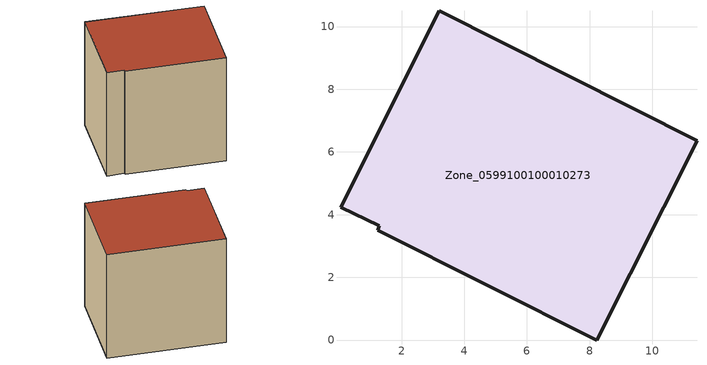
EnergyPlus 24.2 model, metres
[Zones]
Zone_0599100100010273
 floor ground (C_G): 1.25,3.51 1.29,3.64 0.05,4.24 3.2,10.5 11.42,6.36 8.23,0 z0
 wall outside (C_F): 8.23,0 11.42,6.36 3.2,10.5 0.05,4.24 1.29,3.64 1.25,3.51 8.23,0 z0:9.38
 roof outside (C_R): 1.29,3.64 1.25,3.51 8.23,0 11.42,6.36 3.2,10.5 0.05,4.24 z9.38
[BUILDING]
Pand.0599100100010273: North Axis=0; Terrain=City; Loads Convergence Tolerance Value=0.04; Temperature Convergence Tolerance Value=0.4; Solar Distribution=FullExterior; Maximum Number of Warmup Days=25; Minimum Number of Warmup Days=1
[Site:Location]
Rotterdam.The.Hague.AP_ZH_NLD Design_Conditions: Latitude=51.96; Longitude=4.45; Time Zone=1; Elevation=-4.5
[SITE:GROUNDTEMPERATURE:BUILDINGSURFACE]
18, 18, 18, 18, 18, 18, 18, 18, 18, 18, 18, 18
[MATERIAL] Thermal Absorptance=0.9; Solar Absorptance=0.7; Visible Absorptance=0.7
Name | Roughness | Thickness | Conductivity | Density | Specific Heat
G.TC.2015-2018 | MediumSmooth | 0.15 | 0.0428571 | 540 | 1210
F.TC.2015-2018 | Rough | 0.3 | 0.0666667 | 1920 | 840
R.TC.2015-2018 | MediumRough | 0.2 | 0.0333333 | 1500 | 1000
[CONSTRUCTION]
C_G: G.TC.2015-2018
C_F: F.TC.2015-2018
C_R: R.TC.2015-2018
[ZONE]
Zone_0599100100010273: Type=1; Multiplier=1; Ceiling Height=Autocalculate; Volume=Autocalculate; Floor Area=autocalculate; Part of Total Floor Area=Yes
[ZONEINFILTRATION:DESIGNFLOWRATE]
Infil_Zone_0599100100010273: Zone or ZoneList or Space or SpaceList=Zone_0599100100010273; Schedule=AlwaysOn; Design Flow Rate Calculation Method=Flow/Area; Flow Rate per Floor Area=0.0015; Constant Term Coefficient=1; Temperature Term Coefficient=0; Velocity Term Coefficient=0; Velocity Squared Term Coefficient=0
[HVACTEMPLATE:ZONE:IDEALLOADSAIRSYSTEM]
Zone_0599100100010273: Maximum Heating Supply Air Temperature=50; Minimum Cooling Supply Air Temperature=13; Maximum Heating Supply Air Humidity Ratio=0.0156; Minimum Cooling Supply Air Humidity Ratio=0.0077; Heating Limit=NoLimit; Cooling Limit=NoLimit; Dehumidification Control Type=ConstantSensibleHeatRatio; Cooling Sensible Heat Ratio=0.7; Dehumidification Setpoint=60; Humidification Control Type=None; Humidification Setpoint=30; Outdoor Air Method=None; Outdoor Air Flow Rate per Person=0.00944; Outdoor Air Flow Rate per Zone Floor Area=0; Outdoor Air Flow Rate per Zone=0; Demand Controlled Ventilation Type=None; Outdoor Air Economizer Type=NoEconomizer; Heat Recovery Type=None; Sensible Heat Recovery Effectiveness=0.7; Latent Heat Recovery Effectiveness=0.65
[ZONECONTROL:THERMOSTAT]
ThermostatControl_Zone_0599100100010273: Zone or ZoneList=Zone_0599100100010273; Control Type Schedule=DualSetpointControlType; Control 1=Thermostat_Zone_0599100100010273; Temperature Difference Between Cutout And Setpoint=0
[THERMOSTATSETPOINT:DUALSETPOINT]
Thermostat_Zone_0599100100010273: Heating Setpoint Temperature Schedule=HeatingSetpoint_Zone_0599100100010273; Cooling Setpoint Temperature Schedule=CoolingSetpoint_Zone_0599100100010273
[SCHEDULE:COMPACT]
HeatingSetpoint_Zone_0599100100010273: Through: 12/31, For: AllDays, Until: 24:00, 21
CoolingSetpoint_Zone_0599100100010273: Through: 12/31, For: AllDays, Until: 24:00, 24
DualSetpointControlType: Through: 12/31, For: AllDays, Until: 24:00, 4
AlwaysOn: Through: 12/31, For: AllDays, Until: 24:00, 1
